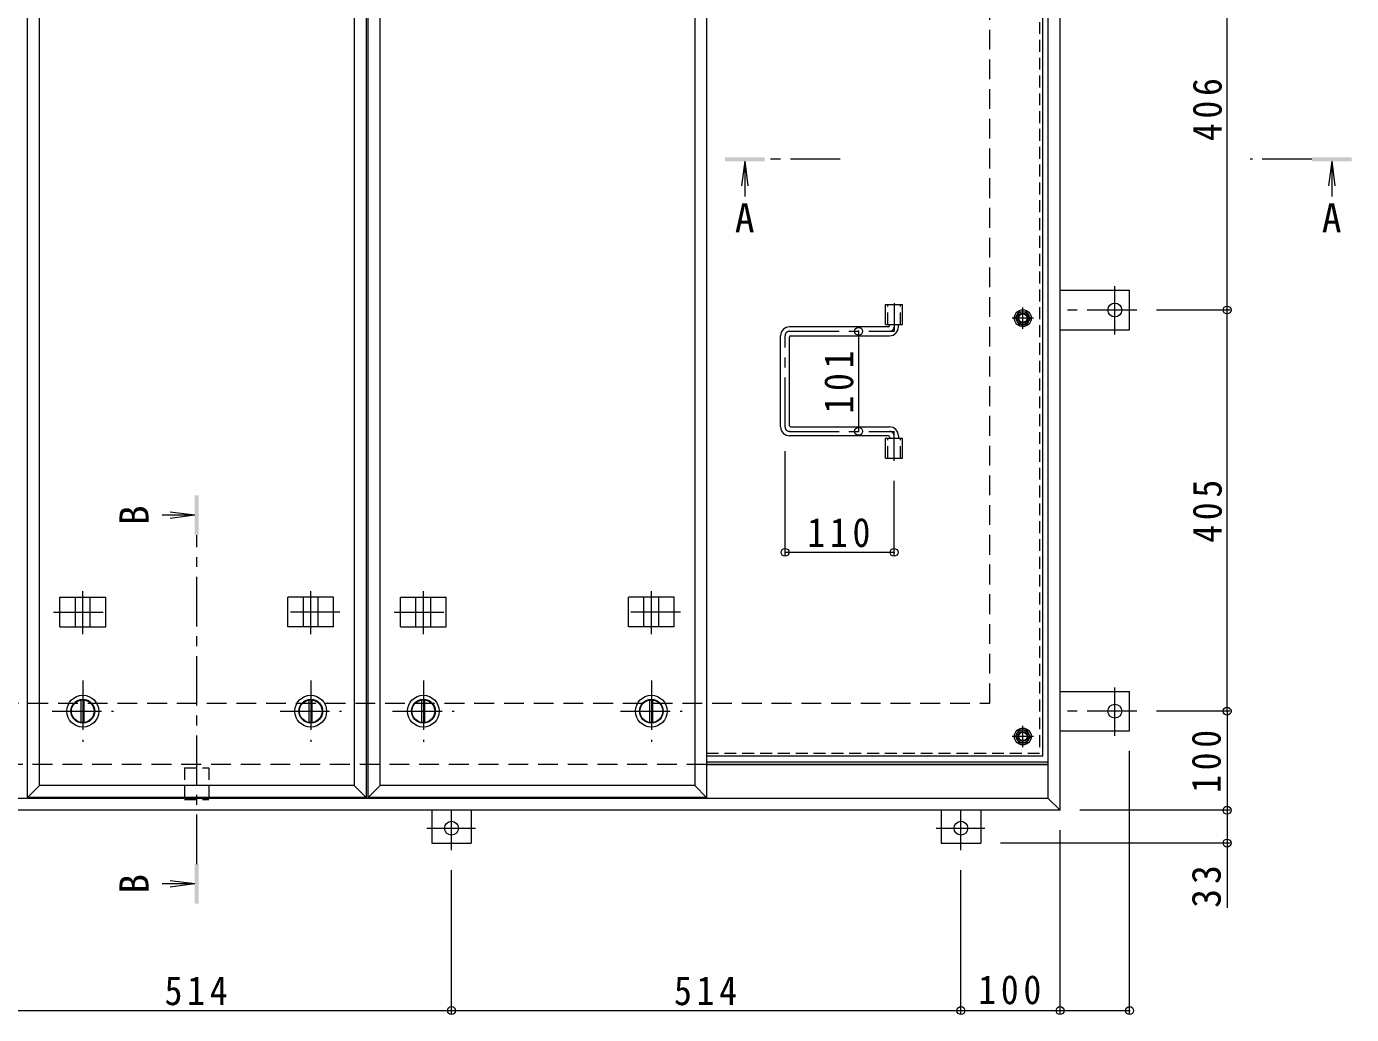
# Model space of a CAD drawing. Units: millimetres at full size, sheet at 1:10. Extents: x -2649 to 2767, y -1962 to 1737.
# Drawn here: x -1600 to -263, y -301 to 696 of the extents above; entities that cross this region are included whole.
import ezdxf
from ezdxf.enums import TextEntityAlignment as Align

# ---------------------------------------------------------------- set-up
doc = ezdxf.new("R2010")
doc.units = ezdxf.units.MM
doc.header["$LTSCALE"] = 10
doc.header["$PDMODE"] = 32
doc.header["$PDSIZE"] = 8
for name, pattern in [('CHAIN1', [8, 5, -1, 1, -1]), ('DASHED1', [1.8, 1.2, -0.6]), ('DASHED2', [3, 2, -1])]:
    doc.linetypes.add(name, pattern=pattern)
for name, color, linetype, lineweight in [('0-1_躯体', 2, 'DASHED2', 9), ('0-2_仕上', 3, 'Continuous', 9), ('0-3_建具', 4, 'Continuous', 9), ('0-5_寸法', 4, 'Continuous', 9), ('0-6_ハッチ', 6, 'Continuous', 9), ('0-7', 5, 'Continuous', 5), ('0-A', 3, 'CHAIN1', 9), ('0-B', 2, 'Continuous', 9), ('0-C', 2, 'Continuous', 9), ('0-E', 3, 'Continuous', 9), ('0-F', 7, 'Continuous', 9)]:
    doc.layers.add(name, color=color, linetype=linetype, lineweight=lineweight)
doc.styles.add('ＭＳ ゴシック', font='')
doc.styles.get('ＭＳ ゴシック').set_extended_font_data('MS Gothic')

msp = doc.modelspace()

# ---------------------------------------------------------------- linework, layer by layer
at = {"layer": '0-1_躯体'}
for p, q in [((-627.69, 12.76), (-627.69, 1212.76)), ((-2227.69, 12.76), (-627.69, 12.76)), ((-913.32, -49.24), (-2286.69, -49.24))]:
    msp.add_line(p, q, dxfattribs=at)
at = {"layer": '0-1_躯体', "linetype": 'Continuous'}
msp.add_line((-568.69, -49.24), (-913.32, -49.24), dxfattribs=at)
at = {"layer": '0-2_仕上'}
for p, q in [((-1598.44, -82.24), (-1598.44, 1307.76)), ((-1256.94, 1307.76), (-1256.94, -82.24)), ((-1254.82, -82.24), (-1254.82, 1307.76)), ((-913.32, 1307.76), (-913.32, -82.24)), ((-1586.44, -70.24), (-1586.44, 1295.76)), ((-1268.94, 1295.76), (-1268.94, -70.24)), ((-1242.82, -70.24), (-1242.82, 1295.76)), ((-925.32, 1295.76), (-925.32, -70.24)), ((-732.84, 415.26), (-715.54, 415.26)), ((-732.84, 395.26), (-732.84, 415.26)), ((-715.54, 395.26), (-715.54, 415.26)), ((-732.84, 395.26), (-715.54, 395.26)), ((-732.84, 280.26), (-715.54, 280.26)), ((-732.84, 260.26), (-732.84, 280.26)), ((-715.54, 260.26), (-715.54, 280.26)), ((-732.84, 260.26), (-715.54, 260.26)), ((-1598.44, -82.24), (-1586.44, -70.24)), ((-1268.94, -70.24), (-1586.44, -70.24)), ((-1254.82, -82.24), (-1242.82, -70.24)), ((-925.32, -70.24), (-1242.82, -70.24))]:
    msp.add_line(p, q, dxfattribs=at)
at = {"layer": '0-2_仕上', "linetype": 'DASHED1'}
for p, q in [((-730.54, 395.26), (-730.54, 415.26)), ((-717.84, 395.26), (-717.84, 415.26)), ((-730.54, 260.26), (-730.54, 280.26)), ((-717.84, 260.26), (-717.84, 280.26))]:
    msp.add_line(p, q, dxfattribs=at)
at = {"layer": '0-2_仕上'}
for points in [[(-1268.94, -70.24), (-1256.94, -82.24), (-1598.44, -82.24)], [(-925.32, -70.24), (-913.32, -82.24), (-1254.82, -82.24)]]:
    msp.add_lwpolyline(points, dxfattribs=at)
at = {"layer": '0-3_建具', "color": 2}
for p, q in [((-556.69, -95.24), (-556.69, 1320.76)), ((-568.69, -83.24), (-568.69, 1308.76)), ((-568.69, -49.24), (-913.32, -49.24)), ((-556.69, -95.24), (-2298.69, -95.24))]:
    msp.add_line(p, q, dxfattribs=at)
at = {"layer": '0-3_建具', "linetype": 'CHAIN1'}
for p, q in [((-1542.69, 82.64), (-1542.69, 125.88)), ((-1312.69, 82.64), (-1312.69, 125.88)), ((-1199.07, 82.64), (-1199.07, 125.88)), ((-969.07, 82.64), (-969.07, 125.88)), ((-1572.1, 104.76), (-1513.28, 104.76)), ((-1283.28, 104.76), (-1342.1, 104.76)), ((-1228.47, 104.76), (-1169.66, 104.76)), ((-939.66, 104.76), (-998.47, 104.76))]:
    msp.add_line(p, q, dxfattribs=at)
at = {"layer": '0-3_建具'}
for p, q in [((-1565.78, 119.76), (-1519.6, 119.76)), ((-1565.78, 89.76), (-1565.78, 119.76)), ((-1550.19, 89.76), (-1550.19, 119.76)), ((-1535.19, 89.76), (-1535.19, 119.76)), ((-1519.6, 89.76), (-1519.6, 119.76)), ((-1289.6, 119.76), (-1335.78, 119.76)), ((-1335.78, 89.76), (-1335.78, 119.76)), ((-1320.19, 89.76), (-1320.19, 119.76)), ((-1305.19, 89.76), (-1305.19, 119.76)), ((-1289.6, 89.76), (-1289.6, 119.76)), ((-1222.15, 119.76), (-1175.98, 119.76)), ((-1222.15, 89.76), (-1222.15, 119.76)), ((-1206.57, 89.76), (-1206.57, 119.76)), ((-1191.57, 89.76), (-1191.57, 119.76)), ((-1175.98, 89.76), (-1175.98, 119.76)), ((-945.98, 119.76), (-992.15, 119.76)), ((-992.15, 89.76), (-992.15, 119.76)), ((-976.57, 89.76), (-976.57, 119.76)), ((-961.57, 89.76), (-961.57, 119.76)), ((-945.98, 89.76), (-945.98, 119.76)), ((-1565.78, 89.76), (-1519.6, 89.76)), ((-1289.6, 89.76), (-1335.78, 89.76)), ((-1222.15, 89.76), (-1175.98, 89.76)), ((-945.98, 89.76), (-992.15, 89.76))]:
    msp.add_line(p, q, dxfattribs=at)
at = {"layer": '0-3_建具', "color": 2}
msp.add_lwpolyline([(-556.69, -95.24), (-568.69, -83.24), (-2286.69, -83.24)], dxfattribs=at)
at = {"layer": '0-5_寸法', "linetype": 'CHAIN1'}
for p, q in [((-778.71, 561.91), (-854.87, 561.91)), ((-302.63, 561.91), (-364.88, 561.91)), ((-1427.69, -149.64), (-1427.69, 182.52))]:
    msp.add_line(p, q, dxfattribs=at)
at = {"layer": '0-5_寸法'}
for p, q in [((-874.87, 559.91), (-878.13, 535.13)), ((-874.87, 559.91), (-874.87, 524.31)), ((-874.87, 559.91), (-871.6, 535.13)), ((-282.63, 559.91), (-285.89, 535.13)), ((-282.63, 559.91), (-279.37, 535.13)), ((-282.63, 559.91), (-282.63, 524.31)), ((-1429.69, 202.52), (-1462.46, 202.52)), ((-1429.69, 202.52), (-1454.48, 205.78)), ((-1429.69, 202.52), (-1454.48, 199.26)), ((-1429.69, -169.64), (-1462.46, -169.64)), ((-1429.69, -169.64), (-1454.48, -166.38)), ((-1429.69, -169.64), (-1454.48, -172.9))]:
    msp.add_line(p, q, dxfattribs=at)
at = {"layer": '0-5_寸法', "color": 7}
msp.add_line((-388.17, -128.44), (-388.17, -193.73), dxfattribs=at)
at = {"layer": '0-5_寸法', "color": 7, "linetype": 'DASHED1'}
for points in [[(-1439.99, -52.44), (-1415.39, -52.44), (-1415.39, -84.44)], [(-1439.99, -52.44), (-1439.99, -84.44), (-1415.39, -84.44)]]:
    msp.add_lwpolyline(points, dxfattribs=at)
at = {"layer": '0-5_寸法'}
for points in [[(-894.87, 559.91), (-894.87, 563.91), (-854.87, 559.91), (-854.87, 563.91)], [(-262.63, 559.91), (-262.63, 563.91), (-302.63, 559.91), (-302.63, 563.91)], [(-1425.69, 222.52), (-1429.69, 222.52), (-1425.69, 182.52), (-1429.69, 182.52)], [(-1429.69, -189.64), (-1425.69, -189.64), (-1429.69, -149.64), (-1425.69, -149.64)]]:
    msp.add_solid(points, dxfattribs=at)
at = {"layer": '0-6_ハッチ', "linetype": 'CHAIN1'}
for p, q in [((-724.19, 416.64), (-724.19, 388.26)), ((-829.68, 388.26), (-724.19, 388.26)), ((-834.19, 291.77), (-834.19, 383.75)), ((-829.68, 287.26), (-724.19, 287.26)), ((-724.19, 257.37), (-724.19, 287.26))]:
    msp.add_line(p, q, dxfattribs=at)
at = {"layer": '0-6_ハッチ'}
for p, q in [((-729.69, 392.76), (-829.69, 392.76)), ((-728.69, 393.76), (-728.69, 395.26)), ((-719.69, 392.76), (-719.69, 395.26)), ((-838.69, 291.76), (-838.69, 383.76)), ((-829.69, 292.76), (-829.69, 382.76)), ((-828.69, 383.76), (-728.69, 383.76)), ((-729.69, 282.76), (-829.69, 282.76)), ((-828.69, 291.76), (-728.69, 291.76)), ((-728.69, 281.76), (-728.69, 280.26)), ((-719.69, 282.76), (-719.69, 280.26)), ((-913.32, -46.24), (-568.69, -46.24)), ((-913.32, -49.24), (-568.69, -49.24))]:
    msp.add_line(p, q, dxfattribs=at)
for centre, radius, start, end in [((-829.69, 383.76), 9, 90, 180), ((-729.69, 393.76), 1, 270, 0), ((-728.69, 392.76), 9, 270, 0), ((-828.69, 382.76), 1, 90, 180), ((-829.69, 291.76), 9, 180, 270), ((-828.69, 292.76), 1, 180, 270), ((-729.69, 281.76), 1, 0, 90), ((-728.69, 282.76), 9, 0, 90)]:
    msp.add_arc(centre, radius, start, end, dxfattribs=at)
at = {"layer": '0-6_ハッチ', "linetype": 'CHAIN1'}
for centre, radius, start, end in [((-829.68, 383.75), 4.51, 90, 180), ((-728.69, 392.76), 4.5, 270.29569, 0), ((-829.68, 291.77), 4.51, 180, 270), ((-728.69, 282.76), 4.5, 0, 89.70431)]:
    msp.add_arc(centre, radius, start, end, dxfattribs=at)
at = {"layer": '0-7'}
for centre, radius in [((-594.19, 401.59), 5), ((-594.19, 401.59), 4.19), ((-594.19, -20.74), 5), ((-594.19, -20.74), 4.19)]:
    msp.add_circle(centre, radius, dxfattribs=at)
at = {"layer": '0-A', "linetype": 'DASHED1'}
for p in [(-577.39, 736.51), (-913.32, -37.54)]:
    msp.add_line(p, (-577.39, -37.54), dxfattribs=at)
at = {"layer": '0-A', "linetype": 'Continuous'}
for q in [(-574.19, 735.27), (-913.32, -40.74)]:
    msp.add_line((-574.19, -40.74), q, dxfattribs=at)
at = {"layer": '0-A'}
for p, q in [((-583.51, 401.59), (-604.87, 401.59)), ((-594.19, 390.91), (-594.19, 412.27)), ((-594.19, -31.42), (-594.19, -10.06)), ((-583.51, -20.74), (-604.87, -20.74))]:
    msp.add_line(p, q, dxfattribs=at)
at = {"layer": '0-B'}
for p, q in [((-601.69, 401.59), (-597.94, 408.09)), ((-601.69, 401.59), (-597.94, 395.09)), ((-597.94, 408.09), (-590.44, 408.09)), ((-586.69, 401.59), (-590.44, 408.09)), ((-586.69, 401.59), (-590.44, 395.09)), ((-597.94, 395.09), (-590.44, 395.09)), ((-601.69, -20.74), (-597.94, -14.24)), ((-597.94, -14.24), (-590.44, -14.24)), ((-586.69, -20.74), (-590.44, -14.24)), ((-586.69, -20.74), (-590.44, -27.24))]:
    msp.add_line(p, q, dxfattribs=at)
msp.add_lwpolyline([(-601.69, -20.74), (-597.94, -27.24), (-590.44, -27.24)], dxfattribs=at)
for centre, radius in [((-594.19, 401.59), 8.5), ((-594.19, 401.59), 6.5), ((-594.19, -20.74), 8.5), ((-594.19, -20.74), 6.5)]:
    msp.add_circle(centre, radius, dxfattribs=at)
at = {"layer": '0-C', "linetype": 'CHAIN1'}
for p, q in [((-1542.69, 35.76), (-1542.69, -26.24)), ((-1312.69, 35.76), (-1312.69, -26.24)), ((-1199.07, 35.76), (-1199.07, -26.24)), ((-969.07, 35.76), (-969.07, -26.24)), ((-1573.69, 4.76), (-1511.69, 4.76)), ((-1343.69, 4.76), (-1281.69, 4.76)), ((-1230.07, 4.76), (-1168.07, 4.76)), ((-1000.07, 4.76), (-938.07, 4.76))]:
    msp.add_line(p, q, dxfattribs=at)
at = {"layer": '0-C'}
for p, q in [((-1544.19, -6.64), (-1544.19, 16.16)), ((-1541.19, -6.64), (-1541.19, 16.16)), ((-1314.19, -6.64), (-1314.19, 16.16)), ((-1311.19, -6.64), (-1311.19, 16.16)), ((-1200.57, -6.64), (-1200.57, 16.16)), ((-1197.57, -6.64), (-1197.57, 16.16)), ((-970.57, -6.64), (-970.57, 16.16)), ((-967.57, -6.64), (-967.57, 16.16))]:
    msp.add_line(p, q, dxfattribs=at)
for centre, radius in [((-1542.69, 4.76), 16), ((-1542.69, 4.76), 12), ((-1542.69, 4.76), 11.5), ((-1312.69, 4.76), 16), ((-1312.69, 4.76), 12), ((-1312.69, 4.76), 11.5), ((-1199.07, 4.76), 16), ((-1199.07, 4.76), 12), ((-1199.07, 4.76), 11.5), ((-969.07, 4.76), 16), ((-969.07, 4.76), 12), ((-969.07, 4.76), 11.5)]:
    msp.add_circle(centre, radius, dxfattribs=at)
at = {"layer": '0-E'}
for p, q in [((-556.69, 429.76), (-486.49, 429.76)), ((-486.49, 389.76), (-486.49, 429.76)), ((-556.69, 389.76), (-486.49, 389.76)), ((-556.69, 24.76), (-486.49, 24.76)), ((-486.49, -15.24), (-486.49, 24.76)), ((-556.69, -15.24), (-486.49, -15.24)), ((-1190.69, -95.24), (-1190.69, -128.44)), ((-1150.69, -95.24), (-1150.69, -128.44)), ((-676.69, -95.24), (-676.69, -128.44)), ((-636.69, -95.24), (-636.69, -128.44)), ((-1190.69, -128.44), (-1150.69, -128.44)), ((-676.69, -128.44), (-636.69, -128.44))]:
    msp.add_line(p, q, dxfattribs=at)
at = {"layer": '0-E', "linetype": 'CHAIN1'}
for p, q in [((-501.49, 384.92), (-501.49, 433.81)), ((-479.33, 409.76), (-556.69, 409.76)), ((-501.49, -20.08), (-501.49, 28.81)), ((-479.33, 4.76), (-556.69, 4.76)), ((-1170.69, -135.6), (-1170.69, -95.44)), ((-656.69, -135.6), (-656.69, -95.44)), ((-1195.53, -113.44), (-1146.64, -113.44)), ((-681.53, -113.44), (-632.64, -113.44))]:
    msp.add_line(p, q, dxfattribs=at)
at = {"layer": '0-E'}
for centre in [(-501.49, 409.76), (-501.49, 4.76), (-1170.69, -113.44), (-656.69, -113.44)]:
    msp.add_circle(centre, 7, dxfattribs=at)
at = {"layer": '0-F'}
for p, q in [((-388.17, 409.76), (-388.17, 815.76)), ((-385.17, 409.76), (-459.33, 409.76)), ((-388.17, 4.76), (-388.17, 409.76)), ((-759.93, 388.26), (-759.93, 287.26)), ((-834.19, 162.11), (-834.19, 267.26)), ((-724.19, 162.11), (-724.19, 237.37)), ((-724.19, 165.11), (-834.19, 165.11)), ((-385.17, 4.76), (-459.33, 4.76)), ((-388.17, 4.76), (-388.17, -95.24)), ((-486.49, -300.48), (-486.49, -35.24)), ((-385.17, -95.24), (-536.69, -95.24)), ((-388.17, -95.24), (-388.17, -128.44)), ((-556.69, -300.48), (-556.69, -115.24)), ((-385.17, -128.44), (-616.69, -128.44)), ((-1170.69, -300.48), (-1170.69, -155.6)), ((-656.69, -300.48), (-656.69, -155.6)), ((-1684.69, -297.48), (-1170.69, -297.48)), ((-1170.69, -297.48), (-656.69, -297.48)), ((-656.69, -297.48), (-556.69, -297.48)), ((-556.69, -297.48), (-486.49, -297.48))]:
    msp.add_line(p, q, dxfattribs=at)
for p in [(-388.17, 409.76), (-759.93, 388.26), (-759.93, 287.26), (-834.19, 165.11), (-724.19, 165.11), (-388.17, 4.76), (-388.17, -95.24), (-388.17, -128.44), (-1170.69, -297.48), (-656.69, -297.48), (-556.69, -297.48), (-486.49, -297.48)]:
    msp.add_point(p, dxfattribs=at)

# ---------------------------------------------------------------- texts
at = {"layer": '0-5_寸法', "color": 2, "style": 'ＭＳ ゴシック'}
for p in [(-884.87, 479.22), (-292.63, 479.22)]:
    msp.add_text('A', height=29.33, dxfattribs=at).set_placement(p, align=Align.BOTTOM_LEFT)
for p in [(-1467.56, 192.52), (-1467.56, -179.64)]:
    msp.add_text('B', height=29.33, rotation=90, dxfattribs=at).set_placement(p, align=Align.BOTTOM_LEFT)
at = {"layer": '0-F', "color": 2, "char_height": 29.33, "attachment_point": 7, "rotation": 90, "style": 'ＭＳ ゴシック'}
for s, insert in [('\\T1.27;\\W0.9;406', (-393.17, 580.26)), ('\\T1.27;\\W0.9;101', (-764.93, 305.26)), ('\\T1.27;\\W0.9;405', (-393.17, 174.76)), ('\\T1.27;\\W0.9;100', (-394.17, -77.74)), ('\\T1.27;\\W0.95;33', (-394.17, -193.73))]:
    msp.add_mtext(s, dxfattribs=dict(at, insert=insert))
at = {"layer": '0-F', "color": 2, "char_height": 29.33, "attachment_point": 7, "style": 'ＭＳ ゴシック'}
for s, insert in [('\\T1.27;\\W0.9;110', (-811.69, 170.11)), ('\\T1.27;\\W0.9;514', (-1460.19, -292.48)), ('\\T1.27;\\W0.9;514', (-946.19, -292.48)), ('\\T1.27;\\W0.9;100', (-639.19, -291.48))]:
    msp.add_mtext(s, dxfattribs=dict(at, insert=insert))

doc.saveas('drawing.dxf')
